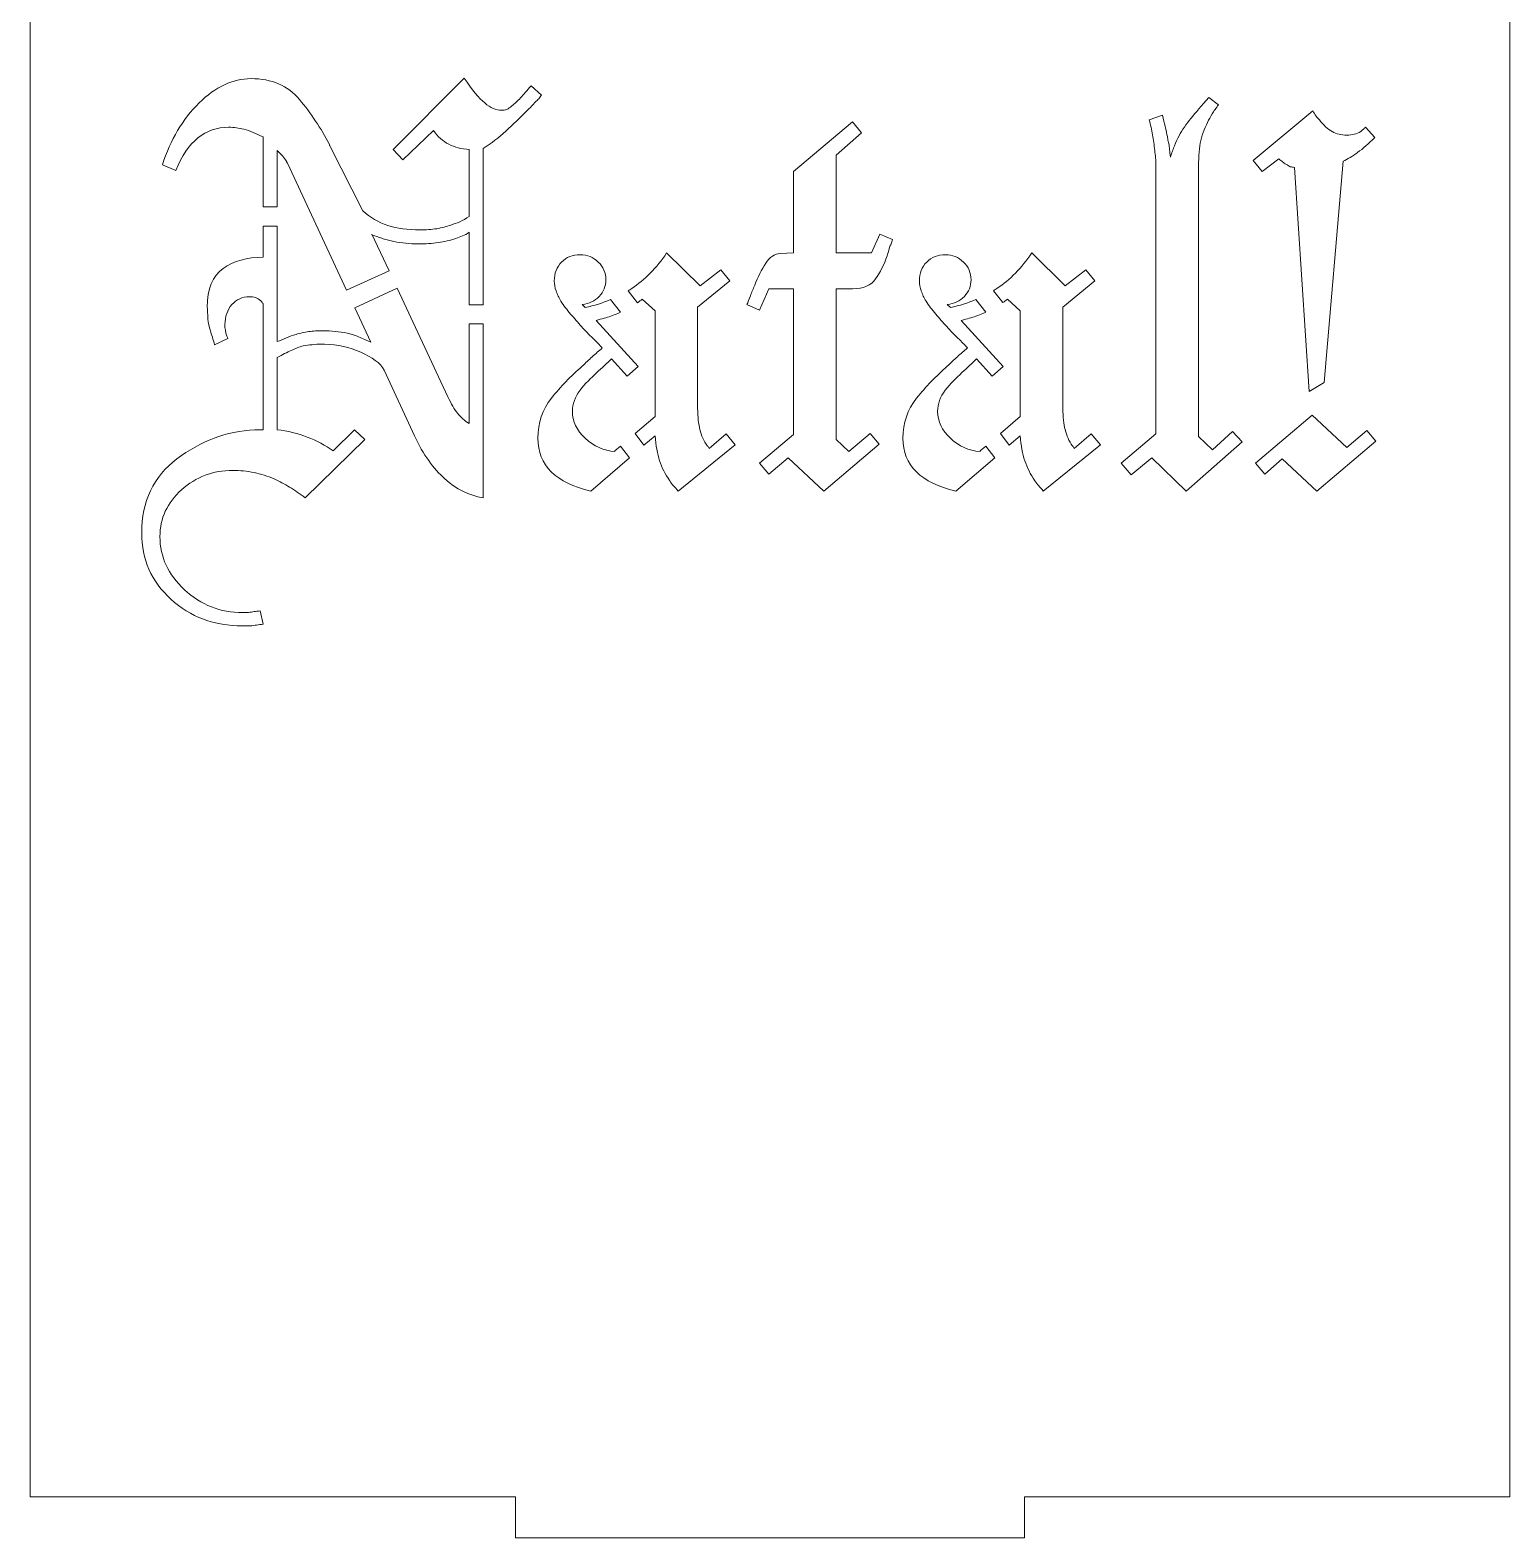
# Model space of a CAD drawing. Header units: centimetres. Extents: x -198 to 198, y -41 to 41.
# Drawn here: x 175.71 to 186.51, y -1.64 to 9.36 of the extents above; entities that cross this region are included whole.
import ezdxf

# ---------------------------------------------------------------- set-up
doc = ezdxf.new("R2010")
doc.units = ezdxf.units.CM
doc.header["$MEASUREMENT"] = 0
doc.layers.add('Camada 1', color=7, linetype='Continuous')

msp = doc.modelspace()

# ---------------------------------------------------------------- linework, layer by layer
at = {"layer": 'Camada 1', "color": 250, "lineweight": 9}
for points, knots in [([(175.71238, 20.0589), (175.71238, 20.0589), (175.71238, -1.34106), (175.71238, -1.34106), (175.71238, -1.34106), (175.71238, -1.34106), (179.25166, -1.34106), (179.25166, -1.34106), (179.25166, -1.34106), (179.25166, -1.34106), (179.25166, -1.64106), (179.25166, -1.64106), (179.25166, -1.64106), (179.25166, -1.64106), (182.96594, -1.64106), (182.96594, -1.64106), (182.96594, -1.64106), (182.96594, -1.64106), (182.96594, -1.34106), (182.96594, -1.34106), (182.96594, -1.34106), (182.96594, -1.34106), (186.50522, -1.34106), (186.50522, -1.34106), (186.50522, -1.34106), (186.50522, -1.34106), (186.50522, 20.0589), (186.50522, 20.0589), (186.50522, 20.0589), (186.50522, 20.0589), (182.96594, 20.0589), (182.96594, 20.0589), (182.96594, 20.0589), (182.96594, 20.0589), (182.96594, 20.3589), (182.96594, 20.3589), (182.96594, 20.3589), (182.96594, 20.3589), (179.25166, 20.3589), (179.25166, 20.3589), (179.25166, 20.3589), (179.25166, 20.3589), (179.25166, 20.0589), (179.25166, 20.0589), (179.25166, 20.0589), (179.25166, 20.0589), (175.71238, 20.0589), (175.71238, 20.0589)], [0, 0, 0, 0, 0.07692308, 0.07692308, 0.07692308, 0.07692308, 0.15384615, 0.15384615, 0.15384615, 0.15384615, 0.23076923, 0.23076923, 0.23076923, 0.23076923, 0.30769231, 0.30769231, 0.30769231, 0.30769231, 0.38461538, 0.38461538, 0.38461538, 0.38461538, 0.46153846, 0.46153846, 0.46153846, 0.46153846, 0.53846154, 0.53846154, 0.53846154, 0.53846154, 0.61538462, 0.61538462, 0.61538462, 0.61538462, 0.69230769, 0.69230769, 0.69230769, 0.69230769, 0.76923077, 0.76923077, 0.76923077, 0.76923077, 0.84615385, 0.84615385, 0.84615385, 0.84615385, 1, 1, 1, 1]), ([(177.4123, 8.06867), (177.4123, 8.06867), (177.4123, 8.57958), (177.4123, 8.57958), (177.4123, 8.57958), (177.38572, 8.59139), (177.36135, 8.60249), (177.3392, 8.61281), (177.3392, 8.61281), (177.31701, 8.62317), (177.29429, 8.6321), (177.27049, 8.63719), (177.27049, 8.63719), (177.25293, 8.64094), (177.23505, 8.64308), (177.21732, 8.64605), (177.21732, 8.64605), (177.1996, 8.64901), (177.18038, 8.65048), (177.15971, 8.65048), (177.15971, 8.65048), (177.07403, 8.65048), (176.99943, 8.62463), (176.9359, 8.57293), (176.9359, 8.57293), (176.8724, 8.52126), (176.81848, 8.4422), (176.77417, 8.33583), (176.77417, 8.33583), (176.77417, 8.33583), (176.67666, 8.37574), (176.67666, 8.37574), (176.67666, 8.37574), (176.73576, 8.5589), (176.82513, 8.7096), (176.94477, 8.82774), (176.94477, 8.82774), (177.06443, 8.94591), (177.19073, 9.00501), (177.32366, 9.00501), (177.32366, 9.00501), (177.47434, 9.00501), (177.5916, 8.95464), (177.67597, 8.8536), (177.67597, 8.8536), (177.76, 8.753), (177.83329, 8.64308), (177.89535, 8.52418), (177.89535, 8.52418), (177.89535, 8.52123), (177.89605, 8.51901), (177.89757, 8.51753), (177.89757, 8.51753), (177.89902, 8.51609), (177.89978, 8.51384), (177.89978, 8.51088), (177.89978, 8.51088), (177.89978, 8.51088), (178.13908, 8.03966), (178.13908, 8.03966), (178.13908, 8.03966), (178.19225, 7.99243), (178.25282, 7.95696), (178.32077, 7.9348), (178.32077, 7.9348), (178.38873, 7.91265), (178.46702, 7.90157), (178.55563, 7.90157), (178.55563, 7.90157), (178.59995, 7.90157), (178.6406, 7.90455), (178.67752, 7.91044), (178.67752, 7.91044), (178.71441, 7.91634), (178.74885, 7.92609), (178.78164, 7.93702), (178.78164, 7.93702), (178.80202, 7.94384), (178.82377, 7.95106), (178.84591, 7.96139), (178.84591, 7.96139), (178.86804, 7.97175), (178.89097, 7.98429), (178.91459, 7.99978), (178.91459, 7.99978), (178.91459, 7.99978), (178.91459, 8.48873), (178.91459, 8.48873), (178.91459, 8.48873), (178.85847, 8.49168), (178.80881, 8.50396), (178.76614, 8.52638), (178.76614, 8.52638), (178.72312, 8.54902), (178.68563, 8.58253), (178.65315, 8.62686), (178.65315, 8.62686), (178.65315, 8.62686), (178.43155, 8.41339), (178.43155, 8.41339), (178.43155, 8.41339), (178.43155, 8.41339), (178.36065, 8.48873), (178.36065, 8.48873), (178.36065, 8.48873), (178.36065, 8.48873), (178.87914, 9.00943), (178.87914, 9.00943), (178.87914, 9.00943), (178.93528, 8.92375), (178.98476, 8.86319), (179.02761, 8.82774), (179.02761, 8.82774), (179.07045, 8.79229), (179.11106, 8.77457), (179.14947, 8.77457), (179.14947, 8.77457), (179.16424, 8.77457), (179.17757, 8.77679), (179.18937, 8.78122), (179.18937, 8.78122), (179.20117, 8.78565), (179.21187, 8.79502), (179.22481, 8.80559), (179.22481, 8.80559), (179.24449, 8.82168), (179.26691, 8.84029), (179.28907, 8.86541), (179.28907, 8.86541), (179.31121, 8.89052), (179.33708, 8.91932), (179.36663, 8.95184), (179.36663, 8.95184), (179.36663, 8.95184), (179.44196, 8.88534), (179.44196, 8.88534), (179.44196, 8.88534), (179.43605, 8.87649), (179.42941, 8.86762), (179.42201, 8.85876), (179.42201, 8.85876), (179.41463, 8.84989), (179.40651, 8.8425), (179.39764, 8.8366), (179.39764, 8.8366), (179.38878, 8.82478), (179.37918, 8.8137), (179.36884, 8.80337), (179.36884, 8.80337), (179.35851, 8.79304), (179.34741, 8.78197), (179.33559, 8.77014), (179.33559, 8.77014), (179.28537, 8.71993), (179.23458, 8.67095), (179.18272, 8.62315), (179.18272, 8.62315), (179.13122, 8.57568), (179.0756, 8.53303), (179.01654, 8.49464), (179.01654, 8.49464), (179.01654, 8.49464), (179.01654, 7.35523), (179.01654, 7.35523), (179.01654, 7.35523), (179.01654, 7.35523), (178.91459, 7.35523), (178.91459, 7.35523), (178.91459, 7.35523), (178.91459, 7.35523), (178.91459, 7.88385), (178.91459, 7.88385), (178.91459, 7.88385), (178.89687, 7.87202), (178.88059, 7.86318), (178.86586, 7.85726), (178.86586, 7.85726), (178.85107, 7.85136), (178.83473, 7.84572), (178.81712, 7.83954), (178.81712, 7.83954), (178.77565, 7.82503), (178.73288, 7.81445), (178.68859, 7.80852), (178.68859, 7.80852), (178.64428, 7.80262), (178.59701, 7.79963), (178.54678, 7.79963), (178.54678, 7.79963), (178.51133, 7.79963), (178.47957, 7.80112), (178.45151, 7.80407), (178.45151, 7.80407), (178.42343, 7.80703), (178.39458, 7.81118), (178.36509, 7.81738), (178.36509, 7.81738), (178.33846, 7.82301), (178.31264, 7.82996), (178.28755, 7.83732), (178.28755, 7.83732), (178.26245, 7.84472), (178.2351, 7.8543), (178.20554, 7.86613), (178.20554, 7.86613), (178.20554, 7.86613), (178.20554, 7.87055), (178.20554, 7.87055), (178.20554, 7.87055), (178.20554, 7.87055), (178.32987, 7.60402), (178.32987, 7.60402), (178.32987, 7.60402), (178.32987, 7.60402), (178.02058, 7.46092), (178.02058, 7.46092), (178.02058, 7.46092), (178.02058, 7.46092), (177.58956, 8.38902), (177.58956, 8.38902), (177.58956, 8.38902), (177.58956, 8.38902), (177.58882, 8.38977), (177.58735, 8.39125), (177.58735, 8.39125), (177.58589, 8.39271), (177.58514, 8.39492), (177.58514, 8.39789), (177.58514, 8.39789), (177.57924, 8.40675), (177.5711, 8.41785), (177.56076, 8.43112), (177.56076, 8.43112), (177.55041, 8.44442), (177.53491, 8.46139), (177.51424, 8.48208), (177.51424, 8.48208), (177.51424, 8.48208), (177.51424, 8.06867), (177.51424, 8.06867), (177.51424, 8.06867), (177.51424, 8.06867), (177.4123, 8.06867), (177.4123, 8.06867)], [0, 0, 0, 0, 0.01612903, 0.01612903, 0.01612903, 0.01612903, 0.03225806, 0.03225806, 0.03225806, 0.03225806, 0.0483871, 0.0483871, 0.0483871, 0.0483871, 0.06451613, 0.06451613, 0.06451613, 0.06451613, 0.08064516, 0.08064516, 0.08064516, 0.08064516, 0.09677419, 0.09677419, 0.09677419, 0.09677419, 0.11290323, 0.11290323, 0.11290323, 0.11290323, 0.12903226, 0.12903226, 0.12903226, 0.12903226, 0.14516129, 0.14516129, 0.14516129, 0.14516129, 0.16129032, 0.16129032, 0.16129032, 0.16129032, 0.17741935, 0.17741935, 0.17741935, 0.17741935, 0.19354839, 0.19354839, 0.19354839, 0.19354839, 0.20967742, 0.20967742, 0.20967742, 0.20967742, 0.22580645, 0.22580645, 0.22580645, 0.22580645, 0.24193548, 0.24193548, 0.24193548, 0.24193548, 0.25806452, 0.25806452, 0.25806452, 0.25806452, 0.27419355, 0.27419355, 0.27419355, 0.27419355, 0.29032258, 0.29032258, 0.29032258, 0.29032258, 0.30645161, 0.30645161, 0.30645161, 0.30645161, 0.32258065, 0.32258065, 0.32258065, 0.32258065, 0.33870968, 0.33870968, 0.33870968, 0.33870968, 0.35483871, 0.35483871, 0.35483871, 0.35483871, 0.37096774, 0.37096774, 0.37096774, 0.37096774, 0.38709677, 0.38709677, 0.38709677, 0.38709677, 0.40322581, 0.40322581, 0.40322581, 0.40322581, 0.41935484, 0.41935484, 0.41935484, 0.41935484, 0.43548387, 0.43548387, 0.43548387, 0.43548387, 0.4516129, 0.4516129, 0.4516129, 0.4516129, 0.46774194, 0.46774194, 0.46774194, 0.46774194, 0.48387097, 0.48387097, 0.48387097, 0.48387097, 0.5, 0.5, 0.5, 0.5, 0.51612903, 0.51612903, 0.51612903, 0.51612903, 0.53225806, 0.53225806, 0.53225806, 0.53225806, 0.5483871, 0.5483871, 0.5483871, 0.5483871, 0.56451613, 0.56451613, 0.56451613, 0.56451613, 0.58064516, 0.58064516, 0.58064516, 0.58064516, 0.59677419, 0.59677419, 0.59677419, 0.59677419, 0.61290323, 0.61290323, 0.61290323, 0.61290323, 0.62903226, 0.62903226, 0.62903226, 0.62903226, 0.64516129, 0.64516129, 0.64516129, 0.64516129, 0.66129032, 0.66129032, 0.66129032, 0.66129032, 0.67741935, 0.67741935, 0.67741935, 0.67741935, 0.69354839, 0.69354839, 0.69354839, 0.69354839, 0.70967742, 0.70967742, 0.70967742, 0.70967742, 0.72580645, 0.72580645, 0.72580645, 0.72580645, 0.74193548, 0.74193548, 0.74193548, 0.74193548, 0.75806452, 0.75806452, 0.75806452, 0.75806452, 0.77419355, 0.77419355, 0.77419355, 0.77419355, 0.79032258, 0.79032258, 0.79032258, 0.79032258, 0.80645161, 0.80645161, 0.80645161, 0.80645161, 0.82258065, 0.82258065, 0.82258065, 0.82258065, 0.83870968, 0.83870968, 0.83870968, 0.83870968, 0.85483871, 0.85483871, 0.85483871, 0.85483871, 0.87096774, 0.87096774, 0.87096774, 0.87096774, 0.88709677, 0.88709677, 0.88709677, 0.88709677, 0.90322581, 0.90322581, 0.90322581, 0.90322581, 0.91935484, 0.91935484, 0.91935484, 0.91935484, 0.93548387, 0.93548387, 0.93548387, 0.93548387, 0.9516129, 0.9516129, 0.9516129, 0.9516129, 0.96774194, 0.96774194, 0.96774194, 0.96774194, 1, 1, 1, 1]), ([(183.74223, 6.11567), (183.74223, 6.11567), (183.67131, 6.1999), (183.67131, 6.1999), (183.67131, 6.1999), (183.67131, 6.1999), (183.92392, 6.4126), (183.92392, 6.4126), (183.92392, 6.4126), (183.92392, 6.4126), (183.92392, 8.37574), (183.92392, 8.37574), (183.92392, 8.37574), (183.92392, 8.3905), (183.92317, 8.4075), (183.92171, 8.42669), (183.92171, 8.42669), (183.92022, 8.44589), (183.91693, 8.46422), (183.91506, 8.48208), (183.91506, 8.48208), (183.91103, 8.52039), (183.90692, 8.55818), (183.89955, 8.59509), (183.89955, 8.59509), (183.89216, 8.632), (183.88402, 8.6682), (183.87517, 8.70365), (183.87517, 8.70365), (183.87517, 8.70365), (183.97267, 8.73912), (183.97267, 8.73912), (183.97267, 8.73912), (183.97856, 8.70662), (183.98449, 8.68003), (183.99039, 8.65934), (183.99039, 8.65934), (183.99628, 8.63865), (183.99956, 8.61781), (184.00368, 8.59731), (184.00368, 8.59731), (184.0055, 8.58817), (184.00886, 8.57809), (184.01033, 8.56629), (184.01033, 8.56629), (184.01177, 8.55449), (184.01432, 8.54272), (184.01698, 8.53082), (184.01698, 8.53082), (184.02024, 8.51613), (184.02213, 8.50129), (184.02362, 8.48651), (184.02362, 8.48651), (184.02509, 8.47174), (184.02734, 8.45402), (184.03026, 8.43334), (184.03026, 8.43334), (184.03913, 8.46289), (184.04873, 8.49027), (184.05907, 8.51531), (184.05907, 8.51531), (184.06941, 8.54043), (184.07967, 8.56526), (184.09233, 8.58845), (184.09233, 8.58845), (184.11512, 8.63026), (184.14478, 8.67193), (184.17873, 8.71473), (184.17873, 8.71473), (184.21268, 8.75757), (184.25627, 8.80855), (184.30947, 8.86762), (184.30947, 8.86762), (184.30947, 8.86762), (184.38036, 8.81445), (184.38036, 8.81445), (184.38036, 8.81445), (184.36264, 8.79082), (184.34712, 8.76865), (184.33384, 8.74798), (184.33384, 8.74798), (184.32054, 8.72733), (184.31101, 8.70589), (184.3006, 8.68592), (184.3006, 8.68592), (184.27551, 8.63788), (184.25625, 8.58845), (184.24741, 8.53525), (184.24741, 8.53525), (184.23855, 8.4821), (184.23412, 8.41561), (184.23412, 8.33583), (184.23412, 8.33583), (184.23412, 8.33583), (184.23412, 6.39488), (184.23412, 6.39488), (184.23412, 6.39488), (184.23412, 6.39488), (184.33605, 6.29737), (184.33605, 6.29737), (184.33605, 6.29737), (184.33605, 6.29737), (184.4823, 6.43033), (184.4823, 6.43033), (184.4823, 6.43033), (184.4823, 6.43033), (184.5532, 6.355), (184.5532, 6.355), (184.5532, 6.355), (184.5532, 6.355), (184.1455, 5.99604), (184.1455, 5.99604), (184.1455, 5.99604), (184.1455, 5.99604), (183.89289, 6.23977), (183.89289, 6.23977), (183.89289, 6.23977), (183.89289, 6.23977), (183.74223, 6.11567), (183.74223, 6.11567)], [0, 0, 0, 0, 0.03225806, 0.03225806, 0.03225806, 0.03225806, 0.06451613, 0.06451613, 0.06451613, 0.06451613, 0.09677419, 0.09677419, 0.09677419, 0.09677419, 0.12903226, 0.12903226, 0.12903226, 0.12903226, 0.16129032, 0.16129032, 0.16129032, 0.16129032, 0.19354839, 0.19354839, 0.19354839, 0.19354839, 0.22580645, 0.22580645, 0.22580645, 0.22580645, 0.25806452, 0.25806452, 0.25806452, 0.25806452, 0.29032258, 0.29032258, 0.29032258, 0.29032258, 0.32258065, 0.32258065, 0.32258065, 0.32258065, 0.35483871, 0.35483871, 0.35483871, 0.35483871, 0.38709677, 0.38709677, 0.38709677, 0.38709677, 0.41935484, 0.41935484, 0.41935484, 0.41935484, 0.4516129, 0.4516129, 0.4516129, 0.4516129, 0.48387097, 0.48387097, 0.48387097, 0.48387097, 0.51612903, 0.51612903, 0.51612903, 0.51612903, 0.5483871, 0.5483871, 0.5483871, 0.5483871, 0.58064516, 0.58064516, 0.58064516, 0.58064516, 0.61290323, 0.61290323, 0.61290323, 0.61290323, 0.64516129, 0.64516129, 0.64516129, 0.64516129, 0.67741935, 0.67741935, 0.67741935, 0.67741935, 0.70967742, 0.70967742, 0.70967742, 0.70967742, 0.74193548, 0.74193548, 0.74193548, 0.74193548, 0.77419355, 0.77419355, 0.77419355, 0.77419355, 0.80645161, 0.80645161, 0.80645161, 0.80645161, 0.83870968, 0.83870968, 0.83870968, 0.83870968, 0.87096774, 0.87096774, 0.87096774, 0.87096774, 0.90322581, 0.90322581, 0.90322581, 0.90322581, 0.93548387, 0.93548387, 0.93548387, 0.93548387, 1, 1, 1, 1]), ([(181.09935, 6.12011), (181.09935, 6.12011), (181.03289, 6.1999), (181.03289, 6.1999), (181.03289, 6.1999), (181.03289, 6.1999), (181.28105, 6.40817), (181.28105, 6.40817), (181.28105, 6.40817), (181.28105, 6.40817), (181.28105, 7.47172), (181.28105, 7.47172), (181.28105, 7.47172), (181.28105, 7.47172), (181.09935, 7.47172), (181.09935, 7.47172), (181.09935, 7.47172), (181.09935, 7.47172), (181.03289, 7.31661), (181.03289, 7.31661), (181.03289, 7.31661), (181.03289, 7.31661), (180.93982, 7.3565), (180.93982, 7.3565), (180.93982, 7.3565), (180.94868, 7.37422), (180.95755, 7.39567), (180.9664, 7.42074), (180.9664, 7.42074), (180.97524, 7.44583), (180.98629, 7.47144), (180.99742, 7.4983), (180.99742, 7.4983), (181.02174, 7.55712), (181.04765, 7.61057), (181.0772, 7.65784), (181.0772, 7.65784), (181.10675, 7.70511), (181.14224, 7.72688), (181.18354, 7.72873), (181.18354, 7.72873), (181.18354, 7.72873), (181.28105, 7.73318), (181.28105, 7.73318), (181.28105, 7.73318), (181.28105, 7.73318), (181.28105, 8.32697), (181.28105, 8.32697), (181.28105, 8.32697), (181.28105, 8.32697), (181.7109, 8.69036), (181.7109, 8.69036), (181.7109, 8.69036), (181.7109, 8.69036), (181.77739, 8.61061), (181.77739, 8.61061), (181.77739, 8.61061), (181.77739, 8.61061), (181.59127, 8.44663), (181.59127, 8.44663), (181.59127, 8.44663), (181.59127, 8.44663), (181.59127, 7.73318), (181.59127, 7.73318), (181.59127, 7.73318), (181.59127, 7.73318), (181.84828, 7.73318), (181.84828, 7.73318), (181.84828, 7.73318), (181.84828, 7.73318), (181.91032, 7.87055), (181.91032, 7.87055), (181.91032, 7.87055), (181.91032, 7.87055), (182.0034, 7.83068), (182.0034, 7.83068), (182.0034, 7.83068), (182.00042, 7.81885), (181.99658, 7.80859), (181.99231, 7.80038), (181.99231, 7.80038), (181.98772, 7.79162), (181.98418, 7.78263), (181.98124, 7.7738), (181.98124, 7.7738), (181.97828, 7.76496), (181.97541, 7.75528), (181.97237, 7.745), (181.97237, 7.745), (181.96951, 7.73536), (181.96752, 7.72399), (181.96352, 7.71248), (181.96352, 7.71248), (181.94092, 7.64786), (181.91179, 7.59211), (181.87931, 7.54408), (181.87931, 7.54408), (181.84681, 7.49611), (181.79066, 7.47172), (181.7109, 7.47172), (181.7109, 7.47172), (181.7109, 7.47172), (181.59127, 7.47172), (181.59127, 7.47172), (181.59127, 7.47172), (181.59127, 7.47172), (181.59127, 6.37272), (181.59127, 6.37272), (181.59127, 6.37272), (181.59127, 6.37272), (181.68431, 6.28408), (181.68431, 6.28408), (181.68431, 6.28408), (181.68431, 6.28408), (181.83943, 6.41704), (181.83943, 6.41704), (181.83943, 6.41704), (181.83943, 6.41704), (181.9059, 6.33727), (181.9059, 6.33727), (181.9059, 6.33727), (181.9059, 6.33727), (181.50262, 5.99604), (181.50262, 5.99604), (181.50262, 5.99604), (181.50262, 5.99604), (181.24117, 6.23977), (181.24117, 6.23977), (181.24117, 6.23977), (181.24117, 6.23977), (181.09935, 6.12011), (181.09935, 6.12011)], [0, 0, 0, 0, 0.02941176, 0.02941176, 0.02941176, 0.02941176, 0.05882353, 0.05882353, 0.05882353, 0.05882353, 0.08823529, 0.08823529, 0.08823529, 0.08823529, 0.11764706, 0.11764706, 0.11764706, 0.11764706, 0.14705882, 0.14705882, 0.14705882, 0.14705882, 0.17647059, 0.17647059, 0.17647059, 0.17647059, 0.20588235, 0.20588235, 0.20588235, 0.20588235, 0.23529412, 0.23529412, 0.23529412, 0.23529412, 0.26470588, 0.26470588, 0.26470588, 0.26470588, 0.29411765, 0.29411765, 0.29411765, 0.29411765, 0.32352941, 0.32352941, 0.32352941, 0.32352941, 0.35294118, 0.35294118, 0.35294118, 0.35294118, 0.38235294, 0.38235294, 0.38235294, 0.38235294, 0.41176471, 0.41176471, 0.41176471, 0.41176471, 0.44117647, 0.44117647, 0.44117647, 0.44117647, 0.47058824, 0.47058824, 0.47058824, 0.47058824, 0.5, 0.5, 0.5, 0.5, 0.52941176, 0.52941176, 0.52941176, 0.52941176, 0.55882353, 0.55882353, 0.55882353, 0.55882353, 0.58823529, 0.58823529, 0.58823529, 0.58823529, 0.61764706, 0.61764706, 0.61764706, 0.61764706, 0.64705882, 0.64705882, 0.64705882, 0.64705882, 0.67647059, 0.67647059, 0.67647059, 0.67647059, 0.70588235, 0.70588235, 0.70588235, 0.70588235, 0.73529412, 0.73529412, 0.73529412, 0.73529412, 0.76470588, 0.76470588, 0.76470588, 0.76470588, 0.79411765, 0.79411765, 0.79411765, 0.79411765, 0.82352941, 0.82352941, 0.82352941, 0.82352941, 0.85294118, 0.85294118, 0.85294118, 0.85294118, 0.88235294, 0.88235294, 0.88235294, 0.88235294, 0.91176471, 0.91176471, 0.91176471, 0.91176471, 0.94117647, 0.94117647, 0.94117647, 0.94117647, 1, 1, 1, 1]), ([(185.04068, 6.72282), (185.04068, 6.72282), (184.93431, 8.35799), (184.93431, 8.35799), (184.93431, 8.35799), (184.92841, 8.35799), (184.92321, 8.35875), (184.91879, 8.36022), (184.91879, 8.36022), (184.91439, 8.36172), (184.90919, 8.36244), (184.90329, 8.36244), (184.90329, 8.36244), (184.89739, 8.36538), (184.89219, 8.36837), (184.88779, 8.3713), (184.88779, 8.3713), (184.88334, 8.37427), (184.87792, 8.37679), (184.87227, 8.38016), (184.87227, 8.38016), (184.86313, 8.38564), (184.85527, 8.39199), (184.8479, 8.39789), (184.8479, 8.39789), (184.84051, 8.40381), (184.83089, 8.41119), (184.81907, 8.42004), (184.81907, 8.42004), (184.81907, 8.42004), (184.69944, 8.32697), (184.69944, 8.32697), (184.69944, 8.32697), (184.69944, 8.32697), (184.63295, 8.40675), (184.63295, 8.40675), (184.63295, 8.40675), (184.63295, 8.40675), (185.06726, 8.77014), (185.06726, 8.77014), (185.06726, 8.77014), (185.07612, 8.75535), (185.08423, 8.74281), (185.09163, 8.73248), (185.09163, 8.73248), (185.099, 8.72214), (185.1081, 8.71337), (185.116, 8.70365), (185.116, 8.70365), (185.14656, 8.66606), (185.17659, 8.63719), (185.20907, 8.61946), (185.20907, 8.61946), (185.24154, 8.60177), (185.27701, 8.59288), (185.31542, 8.59288), (185.31542, 8.59288), (185.33611, 8.59288), (185.35457, 8.59512), (185.37081, 8.59952), (185.37081, 8.59952), (185.38706, 8.60396), (185.40334, 8.60945), (185.41736, 8.61946), (185.41736, 8.61946), (185.42414, 8.62431), (185.42918, 8.63054), (185.43508, 8.63497), (185.43508, 8.63497), (185.44098, 8.6394), (185.4469, 8.64458), (185.4528, 8.65048), (185.4528, 8.65048), (185.4528, 8.65048), (185.51927, 8.57516), (185.51927, 8.57516), (185.51927, 8.57516), (185.47496, 8.53082), (185.43361, 8.49464), (185.3952, 8.46656), (185.3952, 8.46656), (185.35682, 8.43851), (185.32131, 8.41709), (185.28884, 8.40232), (185.28884, 8.40232), (185.28884, 8.40232), (185.15145, 6.78929), (185.15145, 6.78929), (185.15145, 6.78929), (185.15145, 6.78929), (185.04068, 6.72282), (185.04068, 6.72282)], [0, 0, 0, 0, 0.04166667, 0.04166667, 0.04166667, 0.04166667, 0.08333333, 0.08333333, 0.08333333, 0.08333333, 0.125, 0.125, 0.125, 0.125, 0.16666667, 0.16666667, 0.16666667, 0.16666667, 0.20833333, 0.20833333, 0.20833333, 0.20833333, 0.25, 0.25, 0.25, 0.25, 0.29166667, 0.29166667, 0.29166667, 0.29166667, 0.33333333, 0.33333333, 0.33333333, 0.33333333, 0.375, 0.375, 0.375, 0.375, 0.41666667, 0.41666667, 0.41666667, 0.41666667, 0.45833333, 0.45833333, 0.45833333, 0.45833333, 0.5, 0.5, 0.5, 0.5, 0.54166667, 0.54166667, 0.54166667, 0.54166667, 0.58333333, 0.58333333, 0.58333333, 0.58333333, 0.625, 0.625, 0.625, 0.625, 0.66666667, 0.66666667, 0.66666667, 0.66666667, 0.70833333, 0.70833333, 0.70833333, 0.70833333, 0.75, 0.75, 0.75, 0.75, 0.79166667, 0.79166667, 0.79166667, 0.79166667, 0.83333333, 0.83333333, 0.83333333, 0.83333333, 0.875, 0.875, 0.875, 0.875, 0.91666667, 0.91666667, 0.91666667, 0.91666667, 1, 1, 1, 1]), ([(177.4123, 5.02551), (177.39458, 5.02258), (177.37829, 5.02034), (177.36356, 5.01887), (177.36356, 5.01887), (177.3488, 5.01737), (177.33418, 5.01408), (177.31923, 5.01222), (177.31923, 5.01222), (177.31044, 5.01113), (177.3015, 5.01222), (177.29264, 5.01222), (177.29264, 5.01222), (177.28377, 5.01222), (177.27345, 5.01222), (177.26163, 5.01222), (177.26163, 5.01222), (177.05481, 5.01222), (176.88052, 5.07721), (176.7387, 5.20721), (176.7387, 5.20721), (176.59691, 5.33717), (176.52599, 5.49823), (176.52599, 5.69026), (176.52599, 5.69026), (176.52599, 5.92069), (176.6117, 6.10092), (176.78303, 6.2309), (176.78303, 6.2309), (176.95434, 6.36088), (177.14344, 6.43242), (177.35027, 6.44362), (177.35027, 6.44362), (177.36205, 6.44424), (177.37315, 6.44362), (177.3835, 6.44362), (177.3835, 6.44362), (177.39384, 6.44362), (177.40344, 6.44362), (177.4123, 6.44362), (177.4123, 6.44362), (177.4123, 6.44362), (177.4123, 7.36535), (177.4123, 7.36535), (177.4123, 7.36535), (177.40934, 7.36535), (177.4064, 7.36757), (177.40344, 7.372), (177.40344, 7.372), (177.40049, 7.37643), (177.39754, 7.38013), (177.39458, 7.38308), (177.39458, 7.38308), (177.38276, 7.39487), (177.37021, 7.40302), (177.35692, 7.40745), (177.35692, 7.40745), (177.34362, 7.41187), (177.32812, 7.41409), (177.31037, 7.41409), (177.31037, 7.41409), (177.26016, 7.41409), (177.21806, 7.3949), (177.18408, 7.3565), (177.18408, 7.3565), (177.15011, 7.31807), (177.1331, 7.26934), (177.1331, 7.21024), (177.1331, 7.21024), (177.1331, 7.20434), (177.1331, 7.1977), (177.1331, 7.19031), (177.1331, 7.19031), (177.1331, 7.18291), (177.1346, 7.17626), (177.13754, 7.17037), (177.13754, 7.17037), (177.13754, 7.16151), (177.139, 7.15188), (177.14196, 7.14156), (177.14196, 7.14156), (177.14491, 7.13123), (177.14936, 7.12013), (177.15529, 7.10833), (177.15529, 7.10833), (177.15529, 7.10833), (177.05778, 7.064), (177.05778, 7.064), (177.05778, 7.064), (177.04595, 7.10241), (177.03562, 7.13639), (177.02676, 7.16593), (177.02676, 7.16593), (177.01789, 7.19548), (177.01093, 7.22344), (177.00904, 7.25015), (177.00904, 7.25015), (177.00799, 7.26486), (177.00829, 7.27967), (177.00682, 7.29446), (177.00682, 7.29446), (177.00534, 7.30922), (177.00461, 7.324), (177.00461, 7.33877), (177.00461, 7.33877), (177.00461, 7.47172), (177.04299, 7.56554), (177.11981, 7.62019), (177.11981, 7.62019), (177.19661, 7.67484), (177.29414, 7.70215), (177.4123, 7.70215), (177.4123, 7.70215), (177.4123, 7.70215), (177.4123, 7.92876), (177.4123, 7.92876), (177.4123, 7.92876), (177.4123, 7.92876), (177.51424, 7.92876), (177.51424, 7.92876), (177.51424, 7.92876), (177.51424, 7.92876), (177.51424, 7.08617), (177.51424, 7.08617), (177.51424, 7.08617), (177.53786, 7.09504), (177.56076, 7.10464), (177.58291, 7.11498), (177.58291, 7.11498), (177.60505, 7.12533), (177.62814, 7.13283), (177.6516, 7.13934), (177.6516, 7.13934), (177.68132, 7.1476), (177.71218, 7.15489), (177.74468, 7.15928), (177.74468, 7.15928), (177.77714, 7.16372), (177.81114, 7.16593), (177.84659, 7.16593), (177.84659, 7.16593), (177.87909, 7.16593), (177.9094, 7.16446), (177.93745, 7.16151), (177.93745, 7.16151), (177.96551, 7.15854), (177.99437, 7.15439), (178.02386, 7.14821), (178.02386, 7.14821), (178.05051, 7.14263), (178.07851, 7.13344), (178.10806, 7.12162), (178.10806, 7.12162), (178.13761, 7.1098), (178.16713, 7.09651), (178.19668, 7.08174), (178.19668, 7.08174), (178.19668, 7.08174), (178.07952, 7.33403), (178.07952, 7.33403), (178.07952, 7.33403), (178.07952, 7.33403), (178.38901, 7.47719), (178.38901, 7.47719), (178.38901, 7.47719), (178.38901, 7.47719), (178.75949, 6.68292), (178.75949, 6.68292), (178.75949, 6.68292), (178.78294, 6.63261), (178.80676, 6.5928), (178.83041, 6.56328), (178.83041, 6.56328), (178.85403, 6.53373), (178.88211, 6.50861), (178.91459, 6.48793), (178.91459, 6.48793), (178.91459, 6.48793), (178.91459, 7.2153), (178.91459, 7.2153), (178.91459, 7.2153), (178.91459, 7.2153), (179.01654, 7.2153), (179.01654, 7.2153), (179.01654, 7.2153), (179.01654, 7.2153), (179.01654, 5.94728), (179.01654, 5.94728), (179.01654, 5.94728), (178.91313, 5.96502), (178.82005, 6.0108), (178.73734, 6.08466), (178.73734, 6.08466), (178.65461, 6.15852), (178.57905, 6.26258), (178.51576, 6.39931), (178.51576, 6.39931), (178.51576, 6.39931), (178.29419, 6.87787), (178.29419, 6.87787), (178.29419, 6.87787), (178.26905, 6.93217), (178.20482, 6.9717), (178.12358, 7.00861), (178.12358, 7.00861), (178.04233, 7.04554), (177.95442, 7.06561), (177.85989, 7.06845), (177.85989, 7.06845), (177.85696, 7.06855), (177.85398, 7.06845), (177.85102, 7.06845), (177.85102, 7.06845), (177.84808, 7.06845), (177.84512, 7.06845), (177.84216, 7.06845), (177.84216, 7.06845), (177.81557, 7.06845), (177.79117, 7.06696), (177.76905, 7.064), (177.76905, 7.064), (177.74691, 7.06106), (177.72508, 7.05992), (177.7048, 7.05514), (177.7048, 7.05514), (177.67479, 7.04809), (177.64554, 7.0355), (177.61615, 7.0219), (177.61615, 7.0219), (177.58647, 7.00819), (177.55263, 6.99089), (177.51424, 6.9702), (177.51424, 6.9702), (177.51424, 6.9702), (177.51424, 6.44362), (177.51424, 6.44362), (177.51424, 6.44362), (177.59103, 6.43476), (177.66418, 6.41704), (177.7336, 6.39045), (177.7336, 6.39045), (177.80302, 6.36386), (177.8658, 6.32989), (177.92194, 6.28851), (177.92194, 6.28851), (177.92194, 6.28851), (178.07705, 6.44362), (178.07705, 6.44362), (178.07705, 6.44362), (178.07705, 6.44362), (178.15237, 6.37345), (178.15237, 6.37345), (178.15237, 6.37345), (178.15237, 6.37345), (177.71809, 5.94728), (177.71809, 5.94728), (177.71809, 5.94728), (177.67968, 5.97683), (177.64201, 6.00268), (177.60508, 6.02484), (177.60508, 6.02484), (177.56814, 6.047), (177.53063, 6.06736), (177.49206, 6.08466), (177.49206, 6.08466), (177.44499, 6.10574), (177.39604, 6.12083), (177.34584, 6.13118), (177.34584, 6.13118), (177.29561, 6.14152), (177.2439, 6.14672), (177.19073, 6.14672), (177.19073, 6.14672), (177.04595, 6.14672), (176.92111, 6.09943), (176.81627, 6.00491), (176.81627, 6.00491), (176.71139, 5.91036), (176.65894, 5.79662), (176.65894, 5.66368), (176.65894, 5.66368), (176.65894, 5.51596), (176.71878, 5.38668), (176.83843, 5.27592), (176.83843, 5.27592), (176.95808, 5.16511), (177.09915, 5.10973), (177.26163, 5.10973), (177.26163, 5.10973), (177.27049, 5.10973), (177.27863, 5.10973), (177.286, 5.10973), (177.286, 5.10973), (177.29339, 5.10973), (177.30011, 5.10889), (177.30594, 5.10973), (177.30594, 5.10973), (177.32084, 5.11185), (177.33404, 5.1149), (177.34584, 5.11638), (177.34584, 5.11638), (177.35762, 5.11782), (177.37242, 5.12006), (177.39015, 5.12302), (177.39015, 5.12302), (177.39015, 5.12302), (177.4123, 5.02551), (177.4123, 5.02551)], [0, 0, 0, 0, 0.01282051, 0.01282051, 0.01282051, 0.01282051, 0.02564103, 0.02564103, 0.02564103, 0.02564103, 0.03846154, 0.03846154, 0.03846154, 0.03846154, 0.05128205, 0.05128205, 0.05128205, 0.05128205, 0.06410256, 0.06410256, 0.06410256, 0.06410256, 0.07692308, 0.07692308, 0.07692308, 0.07692308, 0.08974359, 0.08974359, 0.08974359, 0.08974359, 0.1025641, 0.1025641, 0.1025641, 0.1025641, 0.11538462, 0.11538462, 0.11538462, 0.11538462, 0.12820513, 0.12820513, 0.12820513, 0.12820513, 0.14102564, 0.14102564, 0.14102564, 0.14102564, 0.15384615, 0.15384615, 0.15384615, 0.15384615, 0.16666667, 0.16666667, 0.16666667, 0.16666667, 0.17948718, 0.17948718, 0.17948718, 0.17948718, 0.19230769, 0.19230769, 0.19230769, 0.19230769, 0.20512821, 0.20512821, 0.20512821, 0.20512821, 0.21794872, 0.21794872, 0.21794872, 0.21794872, 0.23076923, 0.23076923, 0.23076923, 0.23076923, 0.24358974, 0.24358974, 0.24358974, 0.24358974, 0.25641026, 0.25641026, 0.25641026, 0.25641026, 0.26923077, 0.26923077, 0.26923077, 0.26923077, 0.28205128, 0.28205128, 0.28205128, 0.28205128, 0.29487179, 0.29487179, 0.29487179, 0.29487179, 0.30769231, 0.30769231, 0.30769231, 0.30769231, 0.32051282, 0.32051282, 0.32051282, 0.32051282, 0.33333333, 0.33333333, 0.33333333, 0.33333333, 0.34615385, 0.34615385, 0.34615385, 0.34615385, 0.35897436, 0.35897436, 0.35897436, 0.35897436, 0.37179487, 0.37179487, 0.37179487, 0.37179487, 0.38461538, 0.38461538, 0.38461538, 0.38461538, 0.3974359, 0.3974359, 0.3974359, 0.3974359, 0.41025641, 0.41025641, 0.41025641, 0.41025641, 0.42307692, 0.42307692, 0.42307692, 0.42307692, 0.43589744, 0.43589744, 0.43589744, 0.43589744, 0.44871795, 0.44871795, 0.44871795, 0.44871795, 0.46153846, 0.46153846, 0.46153846, 0.46153846, 0.47435897, 0.47435897, 0.47435897, 0.47435897, 0.48717949, 0.48717949, 0.48717949, 0.48717949, 0.5, 0.5, 0.5, 0.5, 0.51282051, 0.51282051, 0.51282051, 0.51282051, 0.52564103, 0.52564103, 0.52564103, 0.52564103, 0.53846154, 0.53846154, 0.53846154, 0.53846154, 0.55128205, 0.55128205, 0.55128205, 0.55128205, 0.56410256, 0.56410256, 0.56410256, 0.56410256, 0.57692308, 0.57692308, 0.57692308, 0.57692308, 0.58974359, 0.58974359, 0.58974359, 0.58974359, 0.6025641, 0.6025641, 0.6025641, 0.6025641, 0.61538462, 0.61538462, 0.61538462, 0.61538462, 0.62820513, 0.62820513, 0.62820513, 0.62820513, 0.64102564, 0.64102564, 0.64102564, 0.64102564, 0.65384615, 0.65384615, 0.65384615, 0.65384615, 0.66666667, 0.66666667, 0.66666667, 0.66666667, 0.67948718, 0.67948718, 0.67948718, 0.67948718, 0.69230769, 0.69230769, 0.69230769, 0.69230769, 0.70512821, 0.70512821, 0.70512821, 0.70512821, 0.71794872, 0.71794872, 0.71794872, 0.71794872, 0.73076923, 0.73076923, 0.73076923, 0.73076923, 0.74358974, 0.74358974, 0.74358974, 0.74358974, 0.75641026, 0.75641026, 0.75641026, 0.75641026, 0.76923077, 0.76923077, 0.76923077, 0.76923077, 0.78205128, 0.78205128, 0.78205128, 0.78205128, 0.79487179, 0.79487179, 0.79487179, 0.79487179, 0.80769231, 0.80769231, 0.80769231, 0.80769231, 0.82051282, 0.82051282, 0.82051282, 0.82051282, 0.83333333, 0.83333333, 0.83333333, 0.83333333, 0.84615385, 0.84615385, 0.84615385, 0.84615385, 0.85897436, 0.85897436, 0.85897436, 0.85897436, 0.87179487, 0.87179487, 0.87179487, 0.87179487, 0.88461538, 0.88461538, 0.88461538, 0.88461538, 0.8974359, 0.8974359, 0.8974359, 0.8974359, 0.91025641, 0.91025641, 0.91025641, 0.91025641, 0.92307692, 0.92307692, 0.92307692, 0.92307692, 0.93589744, 0.93589744, 0.93589744, 0.93589744, 0.94871795, 0.94871795, 0.94871795, 0.94871795, 0.96153846, 0.96153846, 0.96153846, 0.96153846, 0.97435897, 0.97435897, 0.97435897, 0.97435897, 1, 1, 1, 1]), ([(180.08335, 6.23853), (180.08335, 6.23853), (179.80091, 5.99604), (179.80091, 5.99604), (179.80091, 5.99604), (179.67387, 6.02559), (179.57803, 6.0723), (179.51285, 6.13637), (179.51285, 6.13637), (179.44804, 6.20005), (179.41536, 6.28186), (179.41536, 6.38306), (179.41536, 6.38306), (179.41536, 6.49236), (179.44841, 6.58925), (179.51507, 6.67405), (179.51507, 6.67405), (179.58134, 6.75839), (179.65733, 6.83443), (179.73886, 6.90742), (179.73886, 6.90742), (179.76373, 6.92974), (179.78686, 6.95397), (179.81199, 6.97612), (179.81199, 6.97612), (179.83711, 6.99828), (179.86148, 7.01969), (179.88511, 7.04037), (179.88511, 7.04037), (179.86738, 7.06106), (179.84448, 7.08471), (179.81642, 7.11127), (179.81642, 7.11127), (179.78834, 7.13786), (179.76099, 7.16668), (179.73442, 7.19623), (179.73442, 7.19623), (179.70786, 7.22575), (179.68124, 7.25606), (179.65466, 7.28706), (179.65466, 7.28706), (179.62807, 7.31806), (179.60413, 7.34965), (179.58374, 7.38236), (179.58374, 7.38236), (179.56869, 7.40652), (179.55714, 7.43109), (179.5483, 7.45621), (179.5483, 7.45621), (179.53943, 7.4813), (179.53501, 7.5057), (179.53501, 7.52932), (179.53501, 7.52932), (179.53501, 7.58546), (179.55273, 7.63129), (179.58818, 7.66671), (179.58818, 7.66671), (179.62362, 7.70218), (179.66942, 7.71988), (179.72556, 7.71988), (179.72556, 7.71988), (179.77579, 7.71988), (179.81938, 7.70215), (179.8563, 7.66671), (179.8563, 7.66671), (179.89322, 7.63126), (179.91169, 7.58841), (179.91169, 7.53818), (179.91169, 7.53818), (179.91169, 7.49091), (179.89543, 7.45029), (179.86294, 7.41631), (179.86294, 7.41631), (179.83043, 7.38236), (179.78909, 7.36239), (179.73886, 7.3565), (179.73886, 7.3565), (179.73886, 7.3565), (179.76102, 7.33433), (179.76102, 7.33433), (179.76102, 7.33433), (179.82713, 7.34935), (179.88888, 7.3688), (179.9462, 7.39261), (179.9462, 7.39261), (179.9462, 7.39261), (180.01929, 7.30162), (180.01929, 7.30162), (180.01929, 7.30162), (180.01236, 7.29863), (180.0053, 7.29553), (179.99811, 7.29223), (179.99811, 7.29223), (179.98186, 7.28487), (179.9647, 7.2787), (179.94713, 7.2723), (179.94713, 7.2723), (179.93221, 7.26689), (179.91611, 7.26123), (179.89839, 7.25678), (179.89839, 7.25678), (179.88066, 7.25236), (179.86148, 7.24718), (179.84079, 7.24126), (179.84079, 7.24126), (179.84079, 7.24126), (180.14657, 6.90448), (180.14657, 6.90448), (180.14657, 6.90448), (180.14657, 6.90448), (180.06679, 6.83359), (180.06679, 6.83359), (180.06679, 6.83359), (180.06679, 6.83359), (179.95156, 6.96209), (179.95156, 6.96209), (179.95156, 6.96209), (179.93681, 6.94436), (179.91981, 6.92738), (179.9006, 6.91113), (179.9006, 6.91113), (179.88138, 6.8949), (179.86379, 6.87695), (179.84522, 6.86015), (179.84522, 6.86015), (179.80173, 6.82084), (179.76027, 6.77895), (179.72334, 6.73167), (179.72334, 6.73167), (179.68641, 6.6844), (179.66796, 6.6327), (179.66796, 6.57658), (179.66796, 6.57658), (179.66796, 6.50566), (179.699, 6.44064), (179.76102, 6.38159), (179.76102, 6.38159), (179.82304, 6.32249), (179.89543, 6.29), (179.97818, 6.28408), (179.97818, 6.28408), (179.97818, 6.28408), (179.97818, 6.28851), (179.97818, 6.28851), (179.97818, 6.28851), (179.97818, 6.28851), (180.01875, 6.32356), (180.01875, 6.32356), (180.01875, 6.32356), (180.01875, 6.32356), (180.08335, 6.23853), (180.08335, 6.23853)], [0, 0, 0, 0, 0.02564103, 0.02564103, 0.02564103, 0.02564103, 0.05128205, 0.05128205, 0.05128205, 0.05128205, 0.07692308, 0.07692308, 0.07692308, 0.07692308, 0.1025641, 0.1025641, 0.1025641, 0.1025641, 0.12820513, 0.12820513, 0.12820513, 0.12820513, 0.15384615, 0.15384615, 0.15384615, 0.15384615, 0.17948718, 0.17948718, 0.17948718, 0.17948718, 0.20512821, 0.20512821, 0.20512821, 0.20512821, 0.23076923, 0.23076923, 0.23076923, 0.23076923, 0.25641026, 0.25641026, 0.25641026, 0.25641026, 0.28205128, 0.28205128, 0.28205128, 0.28205128, 0.30769231, 0.30769231, 0.30769231, 0.30769231, 0.33333333, 0.33333333, 0.33333333, 0.33333333, 0.35897436, 0.35897436, 0.35897436, 0.35897436, 0.38461538, 0.38461538, 0.38461538, 0.38461538, 0.41025641, 0.41025641, 0.41025641, 0.41025641, 0.43589744, 0.43589744, 0.43589744, 0.43589744, 0.46153846, 0.46153846, 0.46153846, 0.46153846, 0.48717949, 0.48717949, 0.48717949, 0.48717949, 0.51282051, 0.51282051, 0.51282051, 0.51282051, 0.53846154, 0.53846154, 0.53846154, 0.53846154, 0.56410256, 0.56410256, 0.56410256, 0.56410256, 0.58974359, 0.58974359, 0.58974359, 0.58974359, 0.61538462, 0.61538462, 0.61538462, 0.61538462, 0.64102564, 0.64102564, 0.64102564, 0.64102564, 0.66666667, 0.66666667, 0.66666667, 0.66666667, 0.69230769, 0.69230769, 0.69230769, 0.69230769, 0.71794872, 0.71794872, 0.71794872, 0.71794872, 0.74358974, 0.74358974, 0.74358974, 0.74358974, 0.76923077, 0.76923077, 0.76923077, 0.76923077, 0.79487179, 0.79487179, 0.79487179, 0.79487179, 0.82051282, 0.82051282, 0.82051282, 0.82051282, 0.84615385, 0.84615385, 0.84615385, 0.84615385, 0.87179487, 0.87179487, 0.87179487, 0.87179487, 0.8974359, 0.8974359, 0.8974359, 0.8974359, 0.92307692, 0.92307692, 0.92307692, 0.92307692, 0.94871795, 0.94871795, 0.94871795, 0.94871795, 1, 1, 1, 1]), ([(180.43905, 5.99604), (180.42722, 6.0108), (180.41615, 6.02338), (180.40581, 6.03371), (180.40581, 6.03371), (180.39548, 6.04403), (180.38655, 6.05705), (180.37701, 6.07137), (180.37701, 6.07137), (180.34517, 6.11906), (180.3201, 6.16738), (180.30388, 6.21762), (180.30388, 6.21762), (180.28762, 6.2678), (180.27656, 6.32841), (180.27065, 6.39931), (180.27065, 6.39931), (180.27065, 6.39931), (180.18971, 6.32984), (180.18971, 6.32984), (180.18971, 6.32984), (180.18971, 6.32984), (180.12484, 6.41519), (180.12484, 6.41519), (180.12484, 6.41519), (180.12484, 6.41519), (180.27065, 6.54113), (180.27065, 6.54113), (180.27065, 6.54113), (180.27065, 6.54113), (180.27065, 7.31218), (180.27065, 7.31218), (180.27065, 7.31218), (180.27065, 7.31218), (180.17759, 7.39637), (180.17759, 7.39637), (180.17759, 7.39637), (180.16559, 7.38703), (180.15418, 7.37846), (180.14339, 7.37062), (180.14339, 7.37062), (180.14339, 7.37062), (180.07377, 7.45726), (180.07377, 7.45726), (180.07377, 7.45726), (180.08265, 7.4627), (180.09142, 7.46827), (180.10002, 7.47394), (180.10002, 7.47394), (180.19601, 7.53743), (180.281, 7.62386), (180.35486, 7.73318), (180.35486, 7.73318), (180.35486, 7.73318), (180.59859, 7.49387), (180.59859, 7.49387), (180.59859, 7.49387), (180.59859, 7.49387), (180.74926, 7.60909), (180.74926, 7.60909), (180.74926, 7.60909), (180.74926, 7.60909), (180.81573, 7.52932), (180.81573, 7.52932), (180.81573, 7.52932), (180.81573, 7.52932), (180.58086, 7.33802), (180.58086, 7.33802), (180.58086, 7.33802), (180.58086, 7.33802), (180.58086, 6.62235), (180.58086, 6.62235), (180.58086, 6.62235), (180.58086, 6.55736), (180.58529, 6.50341), (180.59415, 6.46062), (180.59415, 6.46062), (180.60299, 6.41779), (180.61848, 6.37664), (180.64289, 6.338), (180.64289, 6.338), (180.64513, 6.33445), (180.64954, 6.33061), (180.65397, 6.32471), (180.65397, 6.32471), (180.6584, 6.3188), (180.66211, 6.31289), (180.66504, 6.30698), (180.66504, 6.30698), (180.66504, 6.30698), (180.78914, 6.41406), (180.78914, 6.41406), (180.78914, 6.41406), (180.78914, 6.41406), (180.8556, 6.33356), (180.8556, 6.33356), (180.8556, 6.33356), (180.8556, 6.33356), (180.43905, 5.99604), (180.43905, 5.99604)], [0, 0, 0, 0, 0.03846154, 0.03846154, 0.03846154, 0.03846154, 0.07692308, 0.07692308, 0.07692308, 0.07692308, 0.11538462, 0.11538462, 0.11538462, 0.11538462, 0.15384615, 0.15384615, 0.15384615, 0.15384615, 0.19230769, 0.19230769, 0.19230769, 0.19230769, 0.23076923, 0.23076923, 0.23076923, 0.23076923, 0.26923077, 0.26923077, 0.26923077, 0.26923077, 0.30769231, 0.30769231, 0.30769231, 0.30769231, 0.34615385, 0.34615385, 0.34615385, 0.34615385, 0.38461538, 0.38461538, 0.38461538, 0.38461538, 0.42307692, 0.42307692, 0.42307692, 0.42307692, 0.46153846, 0.46153846, 0.46153846, 0.46153846, 0.5, 0.5, 0.5, 0.5, 0.53846154, 0.53846154, 0.53846154, 0.53846154, 0.57692308, 0.57692308, 0.57692308, 0.57692308, 0.61538462, 0.61538462, 0.61538462, 0.61538462, 0.65384615, 0.65384615, 0.65384615, 0.65384615, 0.69230769, 0.69230769, 0.69230769, 0.69230769, 0.73076923, 0.73076923, 0.73076923, 0.73076923, 0.76923077, 0.76923077, 0.76923077, 0.76923077, 0.80769231, 0.80769231, 0.80769231, 0.80769231, 0.84615385, 0.84615385, 0.84615385, 0.84615385, 0.88461538, 0.88461538, 0.88461538, 0.88461538, 0.92307692, 0.92307692, 0.92307692, 0.92307692, 1, 1, 1, 1]), ([(182.74759, 6.23926), (182.74759, 6.23926), (182.46429, 5.99604), (182.46429, 5.99604), (182.46429, 5.99604), (182.33723, 6.02559), (182.24141, 6.0723), (182.17623, 6.13637), (182.17623, 6.13637), (182.11142, 6.20005), (182.07874, 6.28186), (182.07874, 6.38306), (182.07874, 6.38306), (182.07874, 6.49236), (182.11179, 6.58925), (182.17844, 6.67405), (182.17844, 6.67405), (182.24472, 6.75839), (182.3207, 6.83443), (182.40223, 6.90742), (182.40223, 6.90742), (182.42712, 6.92974), (182.45025, 6.95397), (182.47536, 6.97612), (182.47536, 6.97612), (182.50047, 6.99828), (182.52485, 7.01969), (182.54847, 7.04037), (182.54847, 7.04037), (182.53075, 7.06106), (182.50785, 7.08471), (182.4798, 7.11127), (182.4798, 7.11127), (182.45172, 7.13786), (182.42437, 7.16668), (182.3978, 7.19623), (182.3978, 7.19623), (182.37123, 7.22575), (182.34463, 7.25606), (182.31804, 7.28706), (182.31804, 7.28706), (182.29145, 7.31806), (182.26751, 7.34965), (182.24713, 7.38236), (182.24713, 7.38236), (182.23206, 7.40652), (182.22051, 7.43109), (182.21167, 7.45621), (182.21167, 7.45621), (182.20281, 7.4813), (182.19838, 7.5057), (182.19838, 7.52932), (182.19838, 7.52932), (182.19838, 7.58546), (182.21611, 7.63129), (182.25155, 7.66671), (182.25155, 7.66671), (182.287, 7.70218), (182.3328, 7.71988), (182.38894, 7.71988), (182.38894, 7.71988), (182.43917, 7.71988), (182.48275, 7.70215), (182.51967, 7.66671), (182.51967, 7.66671), (182.55659, 7.63126), (182.57506, 7.58841), (182.57506, 7.53818), (182.57506, 7.53818), (182.57506, 7.49091), (182.55881, 7.45029), (182.52632, 7.41631), (182.52632, 7.41631), (182.49382, 7.38236), (182.45247, 7.36239), (182.40223, 7.3565), (182.40223, 7.3565), (182.40223, 7.3565), (182.42439, 7.33433), (182.42439, 7.33433), (182.42439, 7.33433), (182.4909, 7.34945), (182.55295, 7.36901), (182.61057, 7.39304), (182.61057, 7.39304), (182.61057, 7.39304), (182.68369, 7.30206), (182.68369, 7.30206), (182.68369, 7.30206), (182.67644, 7.29894), (182.66902, 7.29567), (182.66149, 7.29223), (182.66149, 7.29223), (182.64524, 7.28487), (182.62807, 7.2787), (182.61051, 7.2723), (182.61051, 7.2723), (182.59558, 7.26689), (182.57949, 7.26123), (182.56176, 7.25678), (182.56176, 7.25678), (182.54404, 7.25236), (182.52485, 7.24718), (182.50417, 7.24126), (182.50417, 7.24126), (182.50417, 7.24126), (182.80995, 6.90448), (182.80995, 6.90448), (182.80995, 6.90448), (182.80995, 6.90448), (182.73017, 6.83359), (182.73017, 6.83359), (182.73017, 6.83359), (182.73017, 6.83359), (182.61494, 6.96209), (182.61494, 6.96209), (182.61494, 6.96209), (182.60019, 6.94436), (182.58318, 6.92738), (182.56399, 6.91113), (182.56399, 6.91113), (182.54476, 6.8949), (182.52716, 6.87695), (182.50859, 6.86015), (182.50859, 6.86015), (182.46511, 6.82084), (182.42364, 6.77895), (182.38672, 6.73167), (182.38672, 6.73167), (182.34978, 6.6844), (182.33133, 6.6327), (182.33133, 6.57658), (182.33133, 6.57658), (182.33133, 6.50566), (182.36237, 6.44064), (182.42439, 6.38159), (182.42439, 6.38159), (182.48642, 6.32249), (182.55881, 6.29), (182.64154, 6.28408), (182.64154, 6.28408), (182.64154, 6.28408), (182.64154, 6.28851), (182.64154, 6.28851), (182.64154, 6.28851), (182.64154, 6.28851), (182.68297, 6.32429), (182.68297, 6.32429), (182.68297, 6.32429), (182.68297, 6.32429), (182.74759, 6.23926), (182.74759, 6.23926)], [0, 0, 0, 0, 0.02564103, 0.02564103, 0.02564103, 0.02564103, 0.05128205, 0.05128205, 0.05128205, 0.05128205, 0.07692308, 0.07692308, 0.07692308, 0.07692308, 0.1025641, 0.1025641, 0.1025641, 0.1025641, 0.12820513, 0.12820513, 0.12820513, 0.12820513, 0.15384615, 0.15384615, 0.15384615, 0.15384615, 0.17948718, 0.17948718, 0.17948718, 0.17948718, 0.20512821, 0.20512821, 0.20512821, 0.20512821, 0.23076923, 0.23076923, 0.23076923, 0.23076923, 0.25641026, 0.25641026, 0.25641026, 0.25641026, 0.28205128, 0.28205128, 0.28205128, 0.28205128, 0.30769231, 0.30769231, 0.30769231, 0.30769231, 0.33333333, 0.33333333, 0.33333333, 0.33333333, 0.35897436, 0.35897436, 0.35897436, 0.35897436, 0.38461538, 0.38461538, 0.38461538, 0.38461538, 0.41025641, 0.41025641, 0.41025641, 0.41025641, 0.43589744, 0.43589744, 0.43589744, 0.43589744, 0.46153846, 0.46153846, 0.46153846, 0.46153846, 0.48717949, 0.48717949, 0.48717949, 0.48717949, 0.51282051, 0.51282051, 0.51282051, 0.51282051, 0.53846154, 0.53846154, 0.53846154, 0.53846154, 0.56410256, 0.56410256, 0.56410256, 0.56410256, 0.58974359, 0.58974359, 0.58974359, 0.58974359, 0.61538462, 0.61538462, 0.61538462, 0.61538462, 0.64102564, 0.64102564, 0.64102564, 0.64102564, 0.66666667, 0.66666667, 0.66666667, 0.66666667, 0.69230769, 0.69230769, 0.69230769, 0.69230769, 0.71794872, 0.71794872, 0.71794872, 0.71794872, 0.74358974, 0.74358974, 0.74358974, 0.74358974, 0.76923077, 0.76923077, 0.76923077, 0.76923077, 0.79487179, 0.79487179, 0.79487179, 0.79487179, 0.82051282, 0.82051282, 0.82051282, 0.82051282, 0.84615385, 0.84615385, 0.84615385, 0.84615385, 0.87179487, 0.87179487, 0.87179487, 0.87179487, 0.8974359, 0.8974359, 0.8974359, 0.8974359, 0.92307692, 0.92307692, 0.92307692, 0.92307692, 0.94871795, 0.94871795, 0.94871795, 0.94871795, 1, 1, 1, 1]), ([(183.10242, 5.99604), (183.0906, 6.0108), (183.07951, 6.02338), (183.06919, 6.03371), (183.06919, 6.03371), (183.05886, 6.04403), (183.04992, 6.05705), (183.04039, 6.07137), (183.04039, 6.07137), (183.00856, 6.11906), (182.98348, 6.16738), (182.96725, 6.21762), (182.96725, 6.21762), (182.951, 6.2678), (182.93994, 6.32841), (182.93402, 6.39931), (182.93402, 6.39931), (182.93402, 6.39931), (182.85396, 6.33056), (182.85396, 6.33056), (182.85396, 6.33056), (182.85396, 6.33056), (182.78908, 6.41594), (182.78908, 6.41594), (182.78908, 6.41594), (182.78908, 6.41594), (182.93402, 6.54113), (182.93402, 6.54113), (182.93402, 6.54113), (182.93402, 6.54113), (182.93402, 7.31218), (182.93402, 7.31218), (182.93402, 7.31218), (182.93402, 7.31218), (182.84097, 7.39637), (182.84097, 7.39637), (182.84097, 7.39637), (182.82929, 7.3873), (182.81816, 7.37892), (182.80762, 7.37126), (182.80762, 7.37126), (182.80762, 7.37126), (182.73805, 7.4578), (182.73805, 7.4578), (182.73805, 7.4578), (182.74664, 7.46305), (182.75508, 7.46846), (182.7634, 7.47394), (182.7634, 7.47394), (182.85939, 7.53743), (182.94437, 7.62386), (183.01823, 7.73318), (183.01823, 7.73318), (183.01823, 7.73318), (183.26196, 7.49387), (183.26196, 7.49387), (183.26196, 7.49387), (183.26196, 7.49387), (183.41264, 7.60909), (183.41264, 7.60909), (183.41264, 7.60909), (183.41264, 7.60909), (183.4791, 7.52932), (183.4791, 7.52932), (183.4791, 7.52932), (183.4791, 7.52932), (183.24423, 7.33802), (183.24423, 7.33802), (183.24423, 7.33802), (183.24423, 7.33802), (183.24423, 6.62235), (183.24423, 6.62235), (183.24423, 6.62235), (183.24423, 6.55736), (183.24866, 6.50341), (183.25753, 6.46062), (183.25753, 6.46062), (183.26637, 6.41779), (183.28185, 6.37664), (183.30627, 6.338), (183.30627, 6.338), (183.3085, 6.33445), (183.31292, 6.33061), (183.31734, 6.32471), (183.31734, 6.32471), (183.32178, 6.3188), (183.32548, 6.31289), (183.32843, 6.30698), (183.32843, 6.30698), (183.32843, 6.30698), (183.45252, 6.41406), (183.45252, 6.41406), (183.45252, 6.41406), (183.45252, 6.41406), (183.51898, 6.33356), (183.51898, 6.33356), (183.51898, 6.33356), (183.51898, 6.33356), (183.10242, 5.99604), (183.10242, 5.99604)], [0, 0, 0, 0, 0.03846154, 0.03846154, 0.03846154, 0.03846154, 0.07692308, 0.07692308, 0.07692308, 0.07692308, 0.11538462, 0.11538462, 0.11538462, 0.11538462, 0.15384615, 0.15384615, 0.15384615, 0.15384615, 0.19230769, 0.19230769, 0.19230769, 0.19230769, 0.23076923, 0.23076923, 0.23076923, 0.23076923, 0.26923077, 0.26923077, 0.26923077, 0.26923077, 0.30769231, 0.30769231, 0.30769231, 0.30769231, 0.34615385, 0.34615385, 0.34615385, 0.34615385, 0.38461538, 0.38461538, 0.38461538, 0.38461538, 0.42307692, 0.42307692, 0.42307692, 0.42307692, 0.46153846, 0.46153846, 0.46153846, 0.46153846, 0.5, 0.5, 0.5, 0.5, 0.53846154, 0.53846154, 0.53846154, 0.53846154, 0.57692308, 0.57692308, 0.57692308, 0.57692308, 0.61538462, 0.61538462, 0.61538462, 0.61538462, 0.65384615, 0.65384615, 0.65384615, 0.65384615, 0.69230769, 0.69230769, 0.69230769, 0.69230769, 0.73076923, 0.73076923, 0.73076923, 0.73076923, 0.76923077, 0.76923077, 0.76923077, 0.76923077, 0.80769231, 0.80769231, 0.80769231, 0.80769231, 0.84615385, 0.84615385, 0.84615385, 0.84615385, 0.88461538, 0.88461538, 0.88461538, 0.88461538, 0.92307692, 0.92307692, 0.92307692, 0.92307692, 1, 1, 1, 1]), ([(184.6507, 6.1999), (184.6507, 6.1999), (185.06283, 6.54999), (185.06283, 6.54999), (185.06283, 6.54999), (185.06283, 6.54999), (185.31542, 6.31509), (185.31542, 6.31509), (185.31542, 6.31509), (185.31542, 6.31509), (185.46166, 6.43918), (185.46166, 6.43918), (185.46166, 6.43918), (185.46166, 6.43918), (185.52813, 6.35943), (185.52813, 6.35943), (185.52813, 6.35943), (185.52813, 6.35943), (185.09828, 5.99604), (185.09828, 5.99604), (185.09828, 5.99604), (185.09828, 5.99604), (184.84569, 6.2309), (184.84569, 6.2309), (184.84569, 6.2309), (184.84569, 6.2309), (184.71716, 6.12011), (184.71716, 6.12011), (184.71716, 6.12011), (184.71716, 6.12011), (184.6507, 6.1999), (184.6507, 6.1999)], [0, 0, 0, 0, 0.11111111, 0.11111111, 0.11111111, 0.11111111, 0.22222222, 0.22222222, 0.22222222, 0.22222222, 0.33333333, 0.33333333, 0.33333333, 0.33333333, 0.44444444, 0.44444444, 0.44444444, 0.44444444, 0.55555556, 0.55555556, 0.55555556, 0.55555556, 0.66666667, 0.66666667, 0.66666667, 0.66666667, 0.77777778, 0.77777778, 0.77777778, 0.77777778, 1, 1, 1, 1])]:
    msp.add_open_spline(points, degree=3, knots=knots, dxfattribs=at)

doc.saveas('drawing.dxf')
